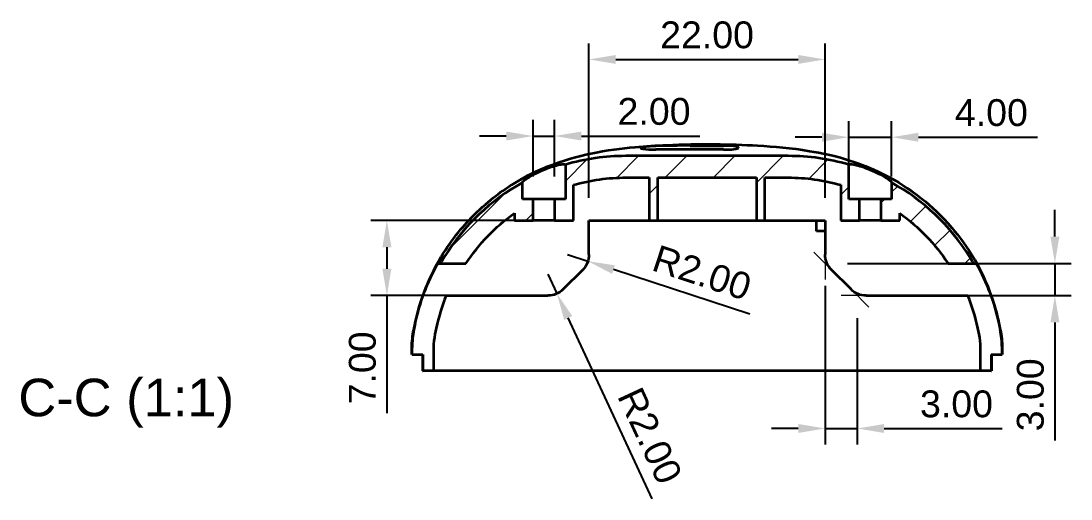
# Model space of a CAD drawing. Header units: millimetres. Extents: x 14 to 276, y 10 to 199.
# Drawn here: x 47.1 to 145, y 9.9 to 54.4 of the extents above; entities that cross this region are included whole.
import ezdxf

# ---------------------------------------------------------------- set-up
doc = ezdxf.new("R2010")
doc.units = ezdxf.units.MM
doc.header["$LTSCALE"] = 0.75
for name, color, linetype, lineweight in [('Edge Extensions', 7, 'Continuous', 18), ('FD_Dimensions', 7, 'Continuous', 18), ('Hatching', 7, 'Continuous', 18), ('View Labels', 7, 'Continuous', 18), ('Visible', 7, 'Continuous', 35)]:
    doc.layers.add(name, color=color, linetype=linetype, lineweight=lineweight)
doc.styles.get("Standard").update_dxf_attribs({"font": 'arial.ttf'})

# ---------------------------------------------------------------- blocks, each defined once
blk = doc.blocks.new('*U40')
at = {"layer": 'Edge Extensions', "color": 0, "ltscale": 0.75, "transparency": 16777216}
for p, q in [((0.585786, -0.585786), (-1.06066, 1.06066)), ((0, 0.828427), (0, -1.5))]:
    blk.add_line(p, q, dxfattribs=at)
blk = doc.blocks.new('*U41')
at = {"layer": 'Edge Extensions', "color": 0, "ltscale": 0.75, "transparency": 16777216}
for p, q in [((0.828427, 0), (-1.5, 0)), ((-0.585786, 0.585786), (1.06066, -1.06066))]:
    blk.add_line(p, q, dxfattribs=at)

msp = doc.modelspace()

# ---------------------------------------------------------------- hatches: boundary and pattern name
at = {"layer": 'Hatching'}
h = msp.add_hatch(dxfattribs=at)
h.set_pattern_fill('ANSI31', color=256, style=0)
h.set_pattern_definition([(45, (0, 0), (-2.245064030267288, 2.245064030267288), [])])
edge = h.paths.add_edge_path(flags=0)
edge.add_spline(control_points=[(93.85418031454245, 39.33466328416379), (92.9235142314592, 38.81998555302127), (92.03404506410072, 38.23027253918889), (89.37870801787474, 36.14212071070496), (87.8264809604434, 34.40741173871196), (86.60772025104478, 32.44462507428107)], knot_values=[-1.01342061316361, -1.01342061316361, -1.01342061316361, -1.01342061316361, -0.6931174677612315, -0.6931174677612315, 0, 0, 0, 0], degree=3, periodic=0)
edge.add_ellipse((103.6817432851864, 21.6909872279745), major_axis=(-12.48014875332408, 15.88520510308127), ratio=0.9900336785781508, start_angle=19.64146218851216, end_angle=21.74645515061977)
edge.add_line((86.22853008411197, 31.80774639329774), (88.59632473234727, 31.80774639329774))
edge.add_ellipse((103.6817432851864, 21.6909872279745), major_axis=(-11.2321338779916, 14.29668459277318), ratio=0.9900336785781508, start_angle=-2.57772938940451, end_angle=17.998134371966103, ccw=False)
edge.add_line((93.10418031454245, 36.47806451215612), (93.10418031454245, 35.80774639329773))
edge.add_line((93.10418031454245, 35.80774639329773), (94.85418031454245, 35.80774639329773))
edge.add_line((94.85418031454245, 35.80774639329773), (94.85418031454245, 37.80774639329774))
edge.add_line((94.85418031454245, 37.80774639329774), (93.85418031454245, 37.80774639329774))
edge.add_line((93.85418031454245, 37.80774639329774), (93.85418031454245, 39.33466328416378))
edge = h.paths.add_edge_path(flags=0)
edge.add_spline(control_points=[(135.5006403780404, 32.44462507428059), (134.2818143289958, 34.40751696673938), (132.7294866842035, 36.14230589192274), (130.0741105761229, 38.23040846333595), (129.1847390605818, 38.82004491264254), (128.2541803145424, 39.33466328416379)], knot_values=[-1.388275980473905, -1.388275980473905, -1.388275980473905, -1.388275980473905, -0.6950207525261611, -0.6950207525261611, -0.3747082073370206, -0.3747082073370206, -0.3747082073370206, -0.3747082073370206], degree=3, periodic=0)
edge.add_line((128.2541803145424, 39.33466328416379), (128.2541803145424, 37.80774639329775))
edge.add_line((128.2541803145424, 37.80774639329775), (127.2541803145424, 37.80774639329775))
edge.add_line((127.2541803145424, 37.80774639329775), (127.2541803145424, 35.80774639329775))
edge.add_line((127.2541803145424, 35.80774639329774), (129.0041803145425, 35.80774639329774))
edge.add_line((129.0041803145425, 35.80774639329774), (129.0041803145425, 36.47806451215612))
edge.add_ellipse((118.4266173438984, 21.6909872279745), major_axis=(11.23213387799159, 14.29668459277318), ratio=0.9900336785781508, start_angle=-17.99813437196599, end_angle=2.577729389404624, ccw=False)
edge.add_line((133.5120358967376, 31.80774639329775), (135.8798305449729, 31.80774639329775))
edge.add_ellipse((118.4266173438984, 21.6909872279745), major_axis=(12.4801487533239, 15.8852051030814), ratio=0.990033678578151, start_angle=338.2535448493796, end_angle=340.3585378114856)
edge = h.paths.add_edge_path(flags=0)
edge.add_line((97.85418031454245, 41.00523954809133), (97.85418031454245, 37.80774639329774))
edge.add_line((97.85418031454245, 37.80774639329774), (96.85418031454245, 37.80774639329774))
edge.add_line((96.85418031454245, 37.80774639329774), (96.85418031454245, 35.80774639329773))
edge.add_line((96.85418031454245, 35.80774639329773), (98.60418031454245, 35.80774639329773))
edge.add_line((98.60418031454246, 35.80774639329773), (98.60418031454246, 39.12214624277586))
edge.add_ellipse((103.6817432851864, 21.6909872279745), major_axis=(-11.2321338779916, 14.29668459277318), ratio=0.9900336785781508, start_angle=322.40142360381225, end_angle=338.08562701584674, ccw=False)
edge.add_line((103.5059021964811, 39.80324369292221), (105.6541803147068, 39.80324369292221))
edge.add_line((105.6541803147068, 39.80324369292221), (105.6541803147068, 35.80774639329774))
edge.add_line((105.6541803147068, 35.80774639329773), (106.4541803147218, 35.80774639329773))
edge.add_line((106.4541803147218, 35.80774639329773), (106.454180314271, 39.8032436929222))
edge.add_line((106.454180314271, 39.80324369292221), (115.6541803147065, 39.80324369292222))
edge.add_line((115.6541803147065, 39.80324369292221), (115.6541803147065, 35.80774639329773))
edge.add_line((115.6541803147065, 35.80774639329774), (116.4541803147213, 35.80774639329774))
edge.add_line((116.4541803147213, 35.80774639329774), (116.4541803142702, 39.80324369292221))
edge.add_line((116.4541803142702, 39.80324369292221), (118.6024584326038, 39.80324369292221))
edge.add_ellipse((118.4266173438984, 21.6909872279745), major_axis=(11.23213387799159, 14.29668459277318), ratio=0.9900336785781508, start_angle=21.914372984153204, end_angle=37.598576396187696, ccw=False)
edge.add_line((123.5041803145425, 39.12214624277618), (123.5041803145425, 35.80774639329774))
edge.add_line((123.5041803145425, 35.80774639329774), (125.2541803145424, 35.80774639329774))
edge.add_line((125.2541803145424, 35.80774639329774), (125.2541803145424, 37.80774639329774))
edge.add_line((125.2541803145424, 37.80774639329774), (124.2541803145424, 37.80774639329774))
edge.add_line((124.2541803145424, 37.80774639329774), (124.2541803145424, 41.00523954809133))
edge.add_ellipse((118.4266173438984, 21.6909872279745), major_axis=(12.4801487533239, 15.8852051030814), ratio=0.990033678578151, start_angle=21.36501486217365, end_angle=37.59857639618741)
edge.add_line((118.6219963313488, 41.81571663347194), (103.4863642977361, 41.81571663347194))
edge.add_ellipse((103.6817432851864, 21.6909872279745), major_axis=(-12.48014875332408, 15.88520510308127), ratio=0.9900336785781508, start_angle=322.4014236038119, end_angle=338.6349851378258)

# ---------------------------------------------------------------- linework, layer by layer
at = {"layer": 'FD_Dimensions', "color": 0, "lineweight": -2, "transparency": 16777216}
for p, q in [((100.05418, 37.907746), (100.05418, 52.307746)), ((122.05418, 37.907746), (122.05418, 52.307746)), ((102.55418, 50.807746), (119.55418, 50.807746)), ((94.85418, 39.907746), (94.85418, 45.174408)), ((96.85418, 39.907746), (96.85418, 45.174408)), ((124.25418, 39.907746), (124.25418, 45.064056)), ((128.25418, 39.907746), (128.25418, 45.064056)), ((92.35418, 43.674408), (89.85418, 43.674408)), ((94.85418, 43.674408), (96.85418, 43.674408)), ((99.35418, 43.674408), (110.382148, 43.674408)), ((121.75418, 43.564056), (119.25418, 43.564056)), ((124.25418, 43.564056), (128.25418, 43.564056)), ((130.75418, 43.564056), (141.840128, 43.564056)), ((143.463926, 34.307746), (143.463926, 36.807746)), ((97.95418, 35.807746), (79.725753, 35.807746)), ((81.225753, 33.307746), (81.225753, 31.307746)), ((98.05418, 32.636174), (99.955003, 32.014183)), ((124.15418, 31.807746), (144.963926, 31.807746)), ((143.463926, 31.807746), (143.463926, 28.807746)), ((96.225753, 30.807746), (97.068038, 28.993757)), ((115.045542, 27.076236), (102.331032, 31.236696)), ((122.05418, 29.707746), (122.05418, 14.930423)), ((94.125753, 28.807746), (79.725753, 28.807746)), ((81.225753, 28.807746), (81.225753, 17.842876)), ((127.15418, 28.807746), (144.963926, 28.807746)), ((105.951267, 9.862366), (98.120894, 26.726271)), ((125.05418, 26.707746), (125.05418, 14.930423)), ((143.463926, 26.307746), (143.463926, 15.324117)), ((119.55418, 16.430423), (117.05418, 16.430423)), ((122.05418, 16.430423), (125.05418, 16.430423)), ((127.55418, 16.430423), (138.537809, 16.430423))]:
    msp.add_line(p, q, dxfattribs=at)
at = {"layer": 'FD_Dimensions', "color": 0, "transparency": 16777216}
for points in [[(102.55418, 51.224413), (102.55418, 50.39108), (100.05418, 50.807746)], [(119.55418, 51.224413), (119.55418, 50.39108), (122.05418, 50.807746)], [(92.35418, 44.091074), (92.35418, 43.257741), (94.85418, 43.674408)], [(99.35418, 44.091074), (99.35418, 43.257741), (96.85418, 43.674408)], [(121.75418, 43.980723), (121.75418, 43.14739), (124.25418, 43.564056)], [(130.75418, 43.980723), (130.75418, 43.14739), (128.25418, 43.564056)], [(80.809086, 33.307746), (81.64242, 33.307746), (81.225753, 35.807746)], [(143.047259, 34.307746), (143.880592, 34.307746), (143.463926, 31.807746)], [(80.809086, 31.307746), (81.64242, 31.307746), (81.225753, 28.807746)], [(102.460613, 31.632701), (102.201451, 30.840691), (99.955003, 32.014183)], [(98.498808, 26.901747), (97.74298, 26.550795), (97.068038, 28.993757)], [(143.047259, 26.307746), (143.880592, 26.307746), (143.463926, 28.807746)], [(119.55418, 16.84709), (119.55418, 16.013757), (122.05418, 16.430423)], [(127.55418, 16.84709), (127.55418, 16.013757), (125.05418, 16.430423)]]:
    msp.add_solid(points, dxfattribs=at)
at = {"layer": 'Visible'}
for p, q in [((104.87418, 42.549874), (104.87418, 42.59096)), ((112.57418, 42.405199), (106.27418, 42.405199)), ((109.490249, 42.774325), (112.57418, 42.774325)), ((113.97418, 42.617726), (113.97418, 42.561798)), ((118.621996, 41.815717), (103.486364, 41.815717)), ((97.85418, 41.00524), (97.85418, 37.807746)), ((124.25418, 37.807746), (124.25418, 41.00524)), ((93.85418, 37.807746), (93.85418, 39.334663)), ((103.505902, 39.803244), (105.65418, 39.803244)), ((105.65418, 39.803244), (105.65418, 35.807746)), ((106.45418, 35.807746), (106.45418, 39.803244)), ((106.45418, 39.803244), (115.65418, 39.803244)), ((115.65418, 39.803244), (115.65418, 35.807746)), ((116.45418, 35.807746), (116.45418, 39.803244)), ((116.45418, 39.803244), (118.602458, 39.803244)), ((128.25418, 39.334663), (128.25418, 37.807746)), ((98.60418, 35.807746), (98.60418, 39.122146)), ((123.50418, 39.122146), (123.50418, 35.807746)), ((94.85418, 37.807746), (93.85418, 37.807746)), ((94.85418, 35.807746), (94.85418, 37.807746)), ((96.85418, 37.807746), (94.85418, 37.807746)), ((97.85418, 37.807746), (96.85418, 37.807746)), ((96.85418, 37.807746), (96.85418, 35.807746)), ((125.25418, 37.807746), (124.25418, 37.807746)), ((125.25418, 35.807746), (125.25418, 37.807746)), ((127.25418, 37.807746), (125.25418, 37.807746)), ((128.25418, 37.807746), (127.25418, 37.807746)), ((127.25418, 37.807746), (127.25418, 35.807746)), ((93.10418, 36.478065), (93.10418, 35.807746)), ((129.00418, 35.807746), (129.00418, 36.478065)), ((93.10418, 35.807746), (94.85418, 35.807746)), ((96.85418, 35.807746), (94.85418, 35.807746)), ((96.85418, 35.807746), (98.60418, 35.807746)), ((100.05418, 35.807746), (105.65418, 35.807746)), ((100.05418, 32.636174), (100.05418, 35.807746)), ((105.65418, 35.807746), (106.45418, 35.807746)), ((106.45418, 35.807746), (115.65418, 35.807746)), ((115.65418, 35.807746), (116.45418, 35.807746)), ((116.45418, 35.807746), (122.05418, 35.807746)), ((121.24818, 34.807746), (121.24818, 35.807746)), ((122.05418, 35.807746), (122.05418, 32.636174)), ((123.50418, 35.807746), (125.25418, 35.807746)), ((127.25418, 35.807746), (125.25418, 35.807746)), ((127.25418, 35.807746), (129.00418, 35.807746)), ((122.05418, 34.807746), (121.24818, 34.807746)), ((85.973175, 31.807746), (86.222855, 31.807746)), ((86.22853, 31.807746), (86.222855, 31.807746)), ((86.22853, 31.807746), (88.596325, 31.807746)), ((133.512036, 31.807746), (135.879831, 31.807746)), ((135.885505, 31.807746), (135.879831, 31.807746)), ((135.885505, 31.807746), (136.135185, 31.807746)), ((99.468394, 31.22196), (97.639967, 29.393533)), ((124.468394, 29.393533), (122.639967, 31.22196)), ((86.751367, 28.807746), (96.225753, 28.807746)), ((125.882607, 28.807746), (135.356994, 28.807746)), ((83.858768, 26.240718), (83.729, 25.630206)), ((83.747304, 25.630206), (83.870478, 26.209306)), ((85.827681, 25.791046), (85.705012, 25.214383)), ((136.403349, 25.214383), (136.28068, 25.791046)), ((138.237883, 26.209306), (138.361057, 25.630206)), ((138.249593, 26.240718), (138.379361, 25.630206)), ((83.55418, 23.307746), (83.55418, 23.966913)), ((83.572368, 23.307746), (83.572368, 23.966913)), ((85.573796, 23.966913), (85.573796, 21.807746)), ((136.534565, 21.807746), (136.534565, 23.966913)), ((138.535992, 23.966913), (138.535992, 23.307746)), ((138.55418, 23.307746), (138.55418, 23.966913)), ((83.572368, 23.307746), (83.55418, 23.307746)), ((83.572368, 23.307746), (84.573055, 23.307746)), ((84.55418, 23.307746), (84.55418, 21.807746)), ((84.573055, 23.307746), (84.573055, 21.807746)), ((137.535306, 23.307746), (137.535306, 21.807746)), ((137.535306, 23.307746), (138.535992, 23.307746)), ((137.55418, 23.307746), (137.55418, 21.807746)), ((138.55418, 23.307746), (138.535992, 23.307746)), ((84.55418, 21.807746), (84.573055, 21.807746)), ((85.573796, 21.807746), (84.573055, 21.807746)), ((102.55765, 21.807746), (85.573796, 21.807746)), ((105.223228, 21.807746), (102.55765, 21.807746)), ((116.885132, 21.807746), (105.223228, 21.807746)), ((119.55071, 21.807746), (116.885132, 21.807746)), ((136.534565, 21.807746), (119.55071, 21.807746)), ((137.535306, 21.807746), (136.534565, 21.807746)), ((137.535306, 21.807746), (137.55418, 21.807746))]:
    msp.add_line(p, q, dxfattribs=at)
for centre, radius, start, end in [((108.865948, -39.196257), 81.97295947676209, 89.563635, 91.811843), ((112.588755, 31.415088), 11.35919477006055, 86.959199, 89.832255), ((103.445687, 21.991309), 19.81890325686061, 118.944191, 148.167237), ((118.662674, 21.991309), 19.81890306521366, 31.832763, 61.055809), ((91.567309, 23.966897), 7.994940688363953, 167.992178, 179.999888), ((130.541052, 23.966897), 7.994940688363194, 0.000112, 12.007822), ((91.569398, 23.966898), 5.995602164073748, 167.990923, 179.999859), ((130.538963, 23.966898), 5.995602164074015, 0.000141, 12.009077)]:
    msp.add_arc(centre, radius, start, end, dxfattribs=at)
at = {"layer": 'Visible', "extrusion": (0, 0, -1)}
for centre, radius, start, end in [((-98.05418, 32.636174), 1.999999999999999, 180, 225), ((-124.05418, 32.636174), 1.999999999999999, 315, 0), ((-96.225753, 30.807746), 2, 225, 270), ((-125.882607, 30.807746), 2, 270, 315), ((-91.55418, 23.966913), 8, 0, 12), ((-130.55418, 23.966913), 8, 168, 180)]:
    msp.add_arc(centre, radius, start, end, dxfattribs=at)
at = {"layer": 'Visible'}
for centre, major_axis, ratio, start_param, end_param in [((106.27418, 42.561798), (-1.40000000001279, 2.7012e-12), 0.1118563101086608, 0.5911521629721466, 1.570796326795112), ((112.57418, 42.617726), (-1.400000014640128, 1.021035e-10), 0.111856308939975, 4.678217508778488, 4.712388980392847), ((112.57418, 42.561798), (1.399999999999635, 8.167e-13), 0.1118563101097117, 4.712388980384623, 6.28318530717437), ((112.57418, 42.617726), (-1.399999999999635, 1.1842e-12), 0.1118563101102754, 3.141592653597355, 4.255878133390347), ((103.681743, 21.690987), (-12.48014875097321, 15.8852051049083), 0.9900336785764235, -0.6610670184372751, -0.376300619651784), ((118.426617, 21.690987), (12.48014875097156, 15.88520510490958), 0.9900336785764221, 0.3763006196516805, 0.6610670184371723), ((103.681743, 21.690987), (-12.48014872225191, 15.88520512768468), 0.9900336786218149, 0.3459914062239398, 0.383006710797092), ((118.426617, 21.690987), (12.48014875606185, 15.88520510091837), 0.9900336785726187, -0.3830067086642586, -0.3459914040886021)]:
    msp.add_ellipse(centre, major_axis=major_axis, ratio=ratio, start_param=start_param, end_param=end_param, dxfattribs=at)
at = {"layer": 'Visible', "extrusion": (0, 0, -1)}
for centre, major_axis, ratio, start_param, end_param in [((103.681743, 21.690987), (-11.23213387797451, 14.29668459278414), 0.9900336785785295, 0.3859586706489169, 0.6610670185829491), ((118.426617, 21.690987), (11.23213387797276, 14.29668459278551), 0.9900336785785281, -0.6610670185828273, -0.3859586706487938), ((103.681743, 21.690987), (-11.23213387812229, 14.29668459267069), 0.9900336785780584, -0.3170821036767206, 0.0454421421260101), ((118.426617, 21.690987), (11.23213387812231, 14.29668459267068), 0.9900336785780603, -0.0454421421260114, 0.3170821036767186)]:
    msp.add_ellipse(centre, major_axis=major_axis, ratio=ratio, start_param=start_param, end_param=end_param, dxfattribs=at)
at = {"layer": 'Visible'}
for points, knots in [([(83.85876785980508, 26.24071812971124), (84.30493842463329, 28.33978560296964), (85.05976174195348, 30.20144150404849), (86.9247248043248, 33.60626635684821), (88.05561961484455, 34.98891560575612), (90.56236564243225, 37.586145729294), (91.82628825790925, 38.47051156556336), (94.60896596099701, 40.22699222820847), (95.77617925103732, 40.68073164205816), (98.28114842088144, 41.61983780295122), (99.23942943105612, 41.82966936098455), (101.8602263781613, 42.39244110015351), (103.0696077352168, 42.51737235312975), (105.3399516954032, 42.72728848390943), (106.3198357081273, 42.79024223866872), (108.7797871674593, 42.9005615123151), (110.2752042353586, 42.92556687110482), (113.1159973209178, 42.90261490785269), (114.4552025862904, 42.86153345602724), (117.3401070167201, 42.69234475650409), (118.7997981072549, 42.57576401273763), (121.6746986059715, 42.10272040223389), (122.757515538593, 41.95819610279613), (125.6696727350045, 40.94266331929975), (126.5813821335268, 40.59994148751866), (128.7195865585963, 39.47286740454547), (129.7684727134292, 38.86624855908849), (131.9096460871296, 37.1599818344439), (132.8509553579679, 36.31591118273354), (135.2538196876667, 33.50397506041736), (136.8302728803155, 31.14500122007121), (137.9775475247515, 27.39215908246843), (138.125463601189, 26.82469995137945), (138.2495927692798, 26.24071812971124)], [-1.547018293517538, -1.547018293517538, -1.547018293517538, -1.547018293517538, -1.509587241575389, -1.509587241575389, -1.463223290284145, -1.463223290284145, -1.395361801086713, -1.395361801086713, -1.280762543712883, -1.280762543712883, -1.090446190954677, -1.090446190954677, -0.6906105286742951, -0.6906105286742951, -0.3812068699708251, -0.3812068699708251, 0.072084820258208, 0.072084820258208, 0.482781429296455, 0.482781429296455, 0.9736239523981103, 0.9736239523981103, 1.260321122957635, 1.260321122957635, 1.361635022005416, 1.361635022005416, 1.431301413152598, 1.431301413152598, 1.47547525225879, 1.47547525225879, 1.536604595921137, 1.536604595921137, 1.54701829351716, 1.54701829351716, 1.54701829351716, 1.54701829351716]), ([(106.2741802834771, 42.73571989964875), (106.1777400704632, 42.73248309208611), (106.0815873443353, 42.72839530838609), (105.8922803866553, 42.71887716461242), (105.7996593157204, 42.71346429669029), (105.5428769870559, 42.69647727224946), (105.391078055125, 42.68392050091825), (105.135420883953, 42.65737535029984), (105.0347335241986, 42.64362531414917), (104.9059093984615, 42.61679222888233), (104.8741804939909, 42.60394906021974), (104.8741803145421, 42.59095964569496)], [-0.3371795175124628, -0.3371795175124628, -0.3371795175124628, -0.3371795175124628, -0.3082283618132036, -0.3082283618132036, -0.2790806313408731, -0.2790806313408731, -0.223921669296265, -0.223921669296265, -0.1680281875956449, -0.1680281875956449, -0.1161870512285302, -0.1161870512285302, -0.1161870512285302, -0.1161870512285302]), ([(104.8741803145421, 42.54987447228631), (104.8741809776638, 42.54162964265924), (104.8834571246589, 42.53329664560988), (104.9383596197331, 42.50828014024228), (105.0096375076937, 42.49154131812065), (105.1117615617295, 42.47452286775842)], [-0.0833697049463453, -0.0833697049463453, -0.0833697049463453, -0.0833697049463453, -0.0552091680862224, -0.0552091680862224, 0, 0, 0, 0]), ([(93.85418031454174, 39.33466328416216), (93.85418031454174, 39.34937978787639), (93.8608391588841, 39.36724935191342), (93.90016173130061, 39.42969369563252), (93.95193183438094, 39.48252669033355), (94.13481750207575, 39.63399808921531), (94.29055638017235, 39.74118533407636), (94.69057056162637, 39.98313745166525), (94.94141901106013, 40.11868575617882), (95.46928287111768, 40.37424346987973), (95.7418114030279, 40.49388147901481), (96.25539798142383, 40.69585962507335), (96.49315451446637, 40.77988252205432), (96.94395134459046, 40.92019002165216), (97.1516377799453, 40.97452666690696), (97.46033745376735, 41.03748743622054), (97.57233047111733, 41.05338350657802), (97.72305236520697, 41.06148708942964), (97.77231390151428, 41.05854424241442), (97.83564081408986, 41.0411383574883), (97.85187063894591, 41.02764102450419), (97.85395085581877, 41.00934396755838)], [-0.6565350985055964, -0.6565350985055964, -0.6565350985055964, -0.6565350985055964, -0.627874554737129, -0.627874554737129, -0.5703263373472665, -0.5703263373472665, -0.4851800237508223, -0.4851800237508223, -0.3903462187193853, -0.3903462187193853, -0.3018721778793296, -0.3018721778793296, -0.2247009672163269, -0.2247009672163269, -0.1463738387306046, -0.1463738387306046, -0.0865704279529734, -0.0865704279529734, -0.0415633769895929, -0.0415633769895929, 0, 0, 0, 0]), ([(124.2544097732661, 41.00934396755838), (124.2562953185697, 41.02592874304718), (124.2698060586644, 41.03857348961901), (124.3238786226375, 41.0567174111693), (124.3679188552341, 41.06081339723641), (124.501159066911, 41.05671355002414), (124.5985303479538, 41.04481636912351), (124.8788639296817, 40.99283849137828), (125.07641880347, 40.94409199222172), (125.5325392985614, 40.80808862812955), (125.7887632957445, 40.71974927107658), (126.3325667299905, 40.50851209515167), (126.6161975704672, 40.38488938365662), (127.1310299366287, 40.13645899796211), (127.3627430019187, 40.01291139182285), (127.7391259058586, 39.79093152989845), (127.8900275519918, 39.69174720971205), (128.1169087618727, 39.52029831773871), (128.1944499455912, 39.44804501254111), (128.2462856829552, 39.37044728884393), (128.2541803145432, 39.3506874903851), (128.2541803145432, 39.33466328416216)], [-0.6701688367969467, -0.6701688367969467, -0.6701688367969467, -0.6701688367969467, -0.6324701292145495, -0.6324701292145495, -0.5892073318003654, -0.5892073318003654, -0.5339286346146334, -0.5339286346146334, -0.4565442655106743, -0.4565442655106743, -0.372839172208965, -0.372839172208965, -0.2810365834020923, -0.2810365834020923, -0.1944216473302754, -0.1944216473302754, -0.1179420748510435, -0.1179420748510435, -0.0445200690016088, -0.0445200690016088, -0.0132988834914228, -0.0132988834914228, -0.0132988834914228, -0.0132988834914228])]:
    msp.add_open_spline(points, degree=3, knots=knots, dxfattribs=at)
for points in [[(97.85395085581877, 41.00934396755838), (97.85410357721412, 41.00800066912234), (97.85418031454174, 41.00663250881189), (97.85418031454174, 41.00523954809069)], [(124.2541803145432, 41.00523954809069), (124.2541803145432, 41.00663250881189), (124.2542570518708, 41.00800066912234), (124.2544097732661, 41.00934396755838)], [(83.87047808150056, 26.20930562654394), (84.2877619785013, 28.17114501725882), (84.99682337381637, 30.05819510643778), (85.97317549112995, 31.80774639329684)], [(136.1351851379549, 31.80774639329684), (137.1115372552685, 30.05819510643778), (137.8205986505836, 28.17114501725882), (138.2378825475844, 26.20930562654394)], [(86.75136709405704, 28.80774639329684), (86.35693653141789, 27.83342150826502), (86.04744578150714, 26.82414692714701), (85.82768103951275, 25.7910464919969)], [(136.2806795895721, 25.7910464919969), (136.0609148475778, 26.82414692714701), (135.751424097667, 27.83342150826502), (135.3569935350279, 28.80774639329684)]]:
    msp.add_open_spline(points, degree=3, dxfattribs=at)

# ---------------------------------------------------------------- block references
at = {"layer": 'Edge Extensions', "ltscale": 0.75}
for name, p in [('*U40', (122.05418, 31.807746)), ('*U41', (125.05418, 28.807746))]:
    msp.add_blockref(name, p, dxfattribs=at)

# ---------------------------------------------------------------- texts
at = {"layer": 'FD_Dimensions', "color": 0, "transparency": 16777216, "char_height": 2.5, "attachment_point": 5}
for s, insert in [('22.00', (111.05418, 53.084179)), ('2.00', (106.118164, 45.95084)), ('4.00', (137.547154, 45.840489)), ('3.00', (134.295995, 18.707709))]:
    msp.add_mtext(s, dxfattribs=dict(at, insert=insert))
for s, insert, rotation in [('R2.00', (110.58426, 30.93127), 341.8808040241554), ('7.00', (78.949321, 22.075311), 90), ('3.00', (141.18664, 19.565932), 90), ('R2.00', (105.725407, 15.754166), 294.9067008956364)]:
    msp.add_mtext(s, dxfattribs=dict(at, insert=insert, rotation=rotation))
at = {"layer": 'View Labels', "insert": (56.938054, 16.514125), "char_height": 3.5, "width": 21.432128, "attachment_point": 8}
msp.add_mtext('C-C (1:1)', dxfattribs=at)

doc.saveas('drawing.dxf')
